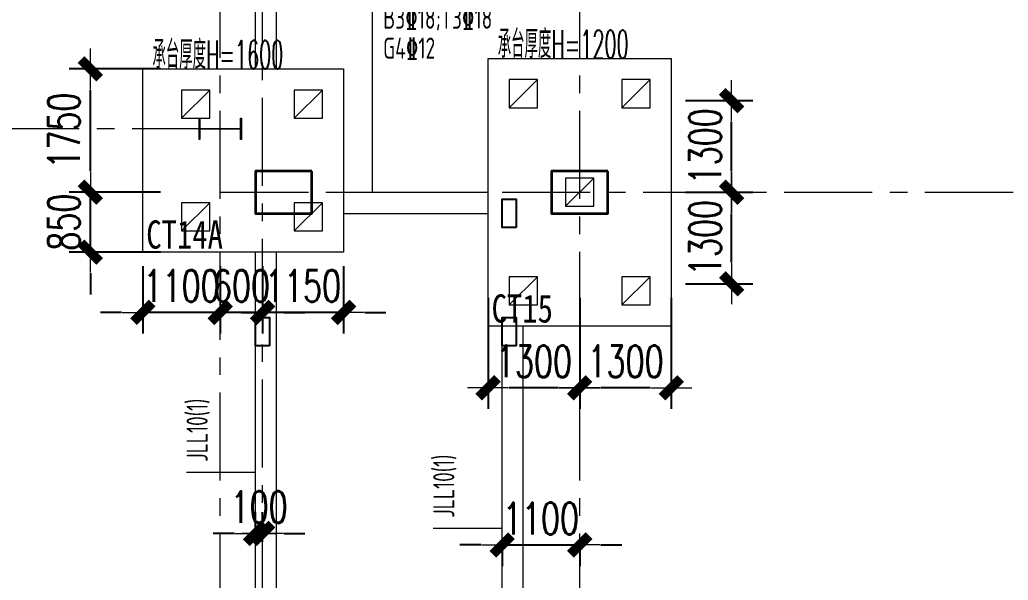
# Model space of a CAD drawing. Extents: x -1201378 to 2367219, y -619313 to 244905.
# Drawn here: x -102203 to -88177, y 140244 to 148200 of the extents above; entities that cross this region are included whole.
import ezdxf
from ezdxf.enums import TextEntityAlignment as Align

# ---------------------------------------------------------------- set-up
doc = ezdxf.new("R2010")
doc.units = 0
doc.header["$LTSCALE"] = 1000
doc.linetypes.add('CENTER', pattern=[2, 1.25, -0.25, 0.25, -0.25])
doc.layers.get('0').update_dxf_attribs({"linetype": 'CONTINUOUS'})
doc.layers.get('Defpoints').update_dxf_attribs({"linetype": 'CONTINUOUS'})
for name, color, linetype, lineweight in [('S-axis', 111, 'CONTINUOUS', 0), ('S-bkl', 4, 'CONTINUOUS', 0), ('S-col', 2, 'CONTINUOUS', 0), ('S-ct', 2, 'CONTINUOUS', 0), ('S-dim', 81, 'CONTINUOUS', 0), ('S-dote', 5, 'CENTER', 0), ('S-zhuang', 1, 'CONTINUOUS', 0), ('基础梁集中标注', 2, 'CONTINUOUS', 18), ('砼柱', 2, 'CONTINUOUS', 35)]:
    doc.layers.add(name, color=color, linetype=linetype, lineweight=lineweight)
for name, color, linetype in [('S-BG', 131, 'CONTINUOUS'), ('S-GZ', 2, 'CONTINUOUS'), ('S-TEXT', 21, 'CONTINUOUS')]:
    doc.layers.add(name, color=color, linetype=linetype)
doc.styles.add('SS1', font='tj-romans1.shx', dxfattribs={"width": 0.7, "bigfont": 'tj-hztxt1.shx'})
doc.styles.add('样式 1', font='yjkeng.shx', dxfattribs={"width": 0.7, "height": 300, "bigfont": 'yjkchn.shx'})
doc.styles.add('黑体', font='simhei.ttf', dxfattribs={"width": 0.8})
doc.dimstyles.new('S-150-ARCHI', dxfattribs={"dimscale": 150, "dimtxt": 3, "dimasz": 2, "dimexe": 2, "dimexo": 2, "dimgap": 1, "dimtad": 1, "dimdec": 0, "dimzin": 0, "dimdsep": 46, "dimtxsty": 'SS1', "dimblk1": 'TT', "dimblk2": 'TT', "dimsah": 1, "dimcen": 1, "dimclrd": 256, "dimclre": 256, "dimclrt": 256, "dimadec": 0, "dimazin": 0, "dimtfac": 1, "dimtdec": 0, "dimtix": 1, "dimtmove": 2, "dimatfit": 0, "dimldrblk": 'TT', "dimfxl": 2, "dimtolj": 1, "dimtzin": 0, "dimarcsym": 0})

# ---------------------------------------------------------------- blocks, each defined once
blk = doc.blocks.new('_FZH')
at = {"layer": 'S-col'}
blk.add_lwpolyline([(-0.375, -0.188), (-0.375, 0.187), (-0.36, 0.187), (-0.36, 0.005), (0.36, 0.005), (0.36, 0.187), (0.375, 0.187), (0.375, -0.188), (0.36, -0.188), (0.36, -0.005), (-0.36, -0.005), (-0.36, -0.188)], close=True, dxfattribs=at)
blk = doc.blocks.new('w4234324')
at = {"layer": 'S-col', "xscale": 800.0000000000005, "yscale": 800.0000000000005, "zscale": 800.0000000000005}
blk.add_blockref('_FZH', (-144454, 750820), dxfattribs=at)
blk = doc.blocks.new('1#轴网')
at = {"layer": 'S-dote'}
for p, q in [((-99358.5, 19033.1), (-99358.5, 124633.4)), ((-94258.5, 19033.1), (-94258.5, 124689.3)), ((-98758.5, 19217), (-98758.5, 124427)), ((-99358.5, 34027), (-216950.7, 34027)), ((-99358.5, 33127), (-76979.2, 33127))]:
    blk.add_line(p, q, dxfattribs=at)
blk = doc.blocks.new('A$C6AFE39C8')
at = {"layer": '砼柱', "lineweight": 35}
for points in [[(-14800, -82000), (-15600, -82000), (-15600, -82600), (-14800, -82600)], [(-10600, -82000), (-11400, -82000), (-11400, -82600), (-10600, -82600)]]:
    blk.add_lwpolyline(points, close=True, dxfattribs=at)
blk = doc.blocks.new('A$C656D53E9')
at = {"layer": 'S-zhuang', "ltscale": 0.25}
blk.add_line((-200, 200), (200, -200), dxfattribs=at)
at = {"layer": 'S-zhuang', "color": 1, "ltscale": 0.5}
blk.add_lwpolyline([(200, 200), (-200, 200), (-200, -200), (200, -200)], close=True, dxfattribs=at)
blk = doc.blocks.new('TT')
blk.add_line((-0.969, 0), (0.969, 0))
at = {"const_width": 0.45}
blk.add_lwpolyline([(-0.442, -0.442), (0.442, 0.442)], dxfattribs=at)
blk = doc.blocks.new('*D5428')
at = {"layer": 'Defpoints', "color": 0, "transparency": 16777216}
for p in [(-101202, 145752), (-99908, 145752), (-99908, 144902)]:
    blk.add_point(p, dxfattribs=at)
at = {"layer": 'S-dim', "lineweight": -2, "transparency": 16777216}
for p, q in [((-101202, 146052), (-101202, 146352)), ((-100208, 145752), (-101502, 145752)), ((-101202, 144902), (-101202, 145752)), ((-100208, 144902), (-101502, 144902)), ((-101202, 144602), (-101202, 144302))]:
    blk.add_line(p, q, dxfattribs=at)
at = {"layer": 'S-dim', "lineweight": -2, "transparency": 16777216, "xscale": 300, "yscale": 300, "zscale": 300}
for p, rotation in [((-101202, 145752), 270), ((-101202, 144902), 90)]:
    blk.add_blockref('TT', p, dxfattribs=dict(at, rotation=rotation))
at = {"layer": 'S-dim', "transparency": 16777216, "insert": (-101577, 145327), "char_height": 450, "attachment_point": 5, "rotation": 90, "style": 'SS1'}
blk.add_mtext('\\A1;850', dxfattribs=at)
blk = doc.blocks.new('*D5429')
at = {"layer": 'Defpoints', "color": 0, "transparency": 16777216}
for p in [(-98758, 145002), (-97608, 145002), (-98758, 144046)]:
    blk.add_point(p, dxfattribs=at)
at = {"layer": 'S-dim', "lineweight": -2, "transparency": 16777216}
for p, q in [((-98758, 144702), (-98758, 143746)), ((-97608, 144702), (-97608, 143746)), ((-99058, 144046), (-99358, 144046)), ((-97608, 144046), (-98758, 144046)), ((-97308, 144046), (-97008, 144046))]:
    blk.add_line(p, q, dxfattribs=at)
at = {"layer": 'S-dim', "lineweight": -2, "transparency": 16777216, "xscale": 300, "yscale": 300, "zscale": 300}
for p, rotation in [((-98758, 144046), 2.900665869494728e-12), ((-97608, 144046), 180.0000000000029)]:
    blk.add_blockref('TT', p, dxfattribs=dict(at, rotation=rotation))
at = {"layer": 'S-dim', "transparency": 16777216, "insert": (-98183, 144421), "char_height": 450, "attachment_point": 5, "style": 'SS1'}
blk.add_mtext('\\A1;1150', dxfattribs=at)
blk = doc.blocks.new('*D5430')
at = {"layer": 'Defpoints', "color": 0, "transparency": 16777216}
for p in [(-101202, 147502), (-99908, 147502), (-99908, 145752)]:
    blk.add_point(p, dxfattribs=at)
at = {"layer": 'S-dim', "lineweight": -2, "transparency": 16777216}
for p, q in [((-100208, 147502), (-101502, 147502)), ((-101202, 146052), (-101202, 147202)), ((-100208, 145752), (-101502, 145752))]:
    blk.add_line(p, q, dxfattribs=at)
at = {"layer": 'S-dim', "lineweight": -2, "transparency": 16777216, "xscale": 300, "yscale": 300, "zscale": 300}
for p, rotation in [((-101202, 147502), 90), ((-101202, 145752), 270)]:
    blk.add_blockref('TT', p, dxfattribs=dict(at, rotation=rotation))
at = {"layer": 'S-dim', "transparency": 16777216, "insert": (-101577, 146627), "char_height": 450, "attachment_point": 5, "rotation": 90, "style": 'SS1'}
blk.add_mtext('\\A1;1750', dxfattribs=at)
blk = doc.blocks.new('*D5431')
at = {"layer": 'Defpoints', "color": 0, "transparency": 16777216}
for p in [(-99358, 145002), (-98758, 145002), (-99358, 144046)]:
    blk.add_point(p, dxfattribs=at)
at = {"layer": 'S-dim', "lineweight": -2, "transparency": 16777216}
for p, q in [((-99358, 144702), (-99358, 143746)), ((-98758, 144702), (-98758, 143746)), ((-99658, 144046), (-99958, 144046)), ((-98758, 144046), (-99358, 144046)), ((-98458, 144046), (-98158, 144046))]:
    blk.add_line(p, q, dxfattribs=at)
at = {"layer": 'S-dim', "lineweight": -2, "transparency": 16777216, "xscale": 300, "yscale": 300, "zscale": 300}
for p, rotation in [((-99358, 144046), 2.747999244784478e-12), ((-98758, 144046), 180.0000000000028)]:
    blk.add_blockref('TT', p, dxfattribs=dict(at, rotation=rotation))
at = {"layer": 'S-dim', "transparency": 16777216, "insert": (-99058, 144421), "char_height": 450, "attachment_point": 5, "style": 'SS1'}
blk.add_mtext('\\A1;600', dxfattribs=at)
blk = doc.blocks.new('*D5432')
at = {"layer": 'Defpoints', "color": 0, "transparency": 16777216}
for p in [(-100458, 145002), (-99358, 145002), (-100458, 144046)]:
    blk.add_point(p, dxfattribs=at)
at = {"layer": 'S-dim', "lineweight": -2, "transparency": 16777216}
for p, q in [((-100458, 144702), (-100458, 143746)), ((-99358, 144702), (-99358, 143746)), ((-100758, 144046), (-101058, 144046)), ((-99358, 144046), (-100458, 144046)), ((-99058, 144046), (-98758, 144046))]:
    blk.add_line(p, q, dxfattribs=at)
at = {"layer": 'S-dim', "lineweight": -2, "transparency": 16777216, "xscale": 300, "yscale": 300, "zscale": 300}
for p, rotation in [((-100458, 144046), 3.053332494204976e-12), ((-99358, 144046), 180.000000000003)]:
    blk.add_blockref('TT', p, dxfattribs=dict(at, rotation=rotation))
at = {"layer": 'S-dim', "transparency": 16777216, "insert": (-99908, 144421), "char_height": 450, "attachment_point": 5, "style": 'SS1'}
blk.add_mtext('\\A1;1100', dxfattribs=at)
blk = doc.blocks.new('*D5556')
at = {"layer": 'Defpoints', "color": 0, "transparency": 16777216}
for p in [(-93058, 145752), (-92103, 145752), (-93058, 144452)]:
    blk.add_point(p, dxfattribs=at)
at = {"layer": 'S-dim', "lineweight": -2, "transparency": 16777216}
for p, q in [((-92758, 145752), (-91803, 145752)), ((-92103, 144752), (-92103, 145452)), ((-92758, 144452), (-91803, 144452))]:
    blk.add_line(p, q, dxfattribs=at)
at = {"layer": 'S-dim', "lineweight": -2, "transparency": 16777216, "xscale": 300, "yscale": 300, "zscale": 300}
for p, rotation in [((-92103, 145752), 90), ((-92103, 144452), 270)]:
    blk.add_blockref('TT', p, dxfattribs=dict(at, rotation=rotation))
at = {"layer": 'S-dim', "transparency": 16777216, "insert": (-92478, 145102), "char_height": 450, "attachment_point": 5, "rotation": 90, "style": 'SS1'}
blk.add_mtext('\\A1;1300', dxfattribs=at)
blk = doc.blocks.new('*D5557')
at = {"layer": 'Defpoints', "color": 0, "transparency": 16777216}
for p in [(-93058, 147052), (-92103, 147052), (-93058, 145752)]:
    blk.add_point(p, dxfattribs=at)
at = {"layer": 'S-dim', "lineweight": -2, "transparency": 16777216}
for p, q in [((-92758, 147052), (-91803, 147052)), ((-92103, 146052), (-92103, 146752)), ((-92758, 145752), (-91803, 145752))]:
    blk.add_line(p, q, dxfattribs=at)
at = {"layer": 'S-dim', "lineweight": -2, "transparency": 16777216, "xscale": 300, "yscale": 300, "zscale": 300}
for p, rotation in [((-92103, 147052), 90), ((-92103, 145752), 270)]:
    blk.add_blockref('TT', p, dxfattribs=dict(at, rotation=rotation))
at = {"layer": 'S-dim', "transparency": 16777216, "insert": (-92478, 146402), "char_height": 450, "attachment_point": 5, "rotation": 90, "style": 'SS1'}
blk.add_mtext('\\A1;1300', dxfattribs=at)
blk = doc.blocks.new('*D5558')
at = {"layer": 'Defpoints', "color": 0, "transparency": 16777216}
for p in [(-94258, 144552), (-92958, 144552), (-94258, 142976)]:
    blk.add_point(p, dxfattribs=at)
at = {"layer": 'S-dim', "lineweight": -2, "transparency": 16777216}
for p, q in [((-94258, 144252), (-94258, 142676)), ((-92958, 144252), (-92958, 142676)), ((-93258, 142976), (-93958, 142976))]:
    blk.add_line(p, q, dxfattribs=at)
at = {"layer": 'S-dim', "lineweight": -2, "transparency": 16777216, "xscale": 300, "yscale": 300, "zscale": 300}
for p, rotation in [((-94258, 142976), 180.0000000000051), ((-92958, 142976), 5.115907697472721e-12)]:
    blk.add_blockref('TT', p, dxfattribs=dict(at, rotation=rotation))
at = {"layer": 'S-dim', "transparency": 16777216, "insert": (-93608, 143351), "char_height": 450, "attachment_point": 5, "style": 'SS1'}
blk.add_mtext('\\A1;1300', dxfattribs=at)
blk = doc.blocks.new('*D5559')
at = {"layer": 'Defpoints', "color": 0, "transparency": 16777216}
for p in [(-95558, 144552), (-94258, 144552), (-95558, 142976)]:
    blk.add_point(p, dxfattribs=at)
at = {"layer": 'S-dim', "lineweight": -2, "transparency": 16777216}
for p, q in [((-95558, 144252), (-95558, 142676)), ((-94258, 144252), (-94258, 142676)), ((-94558, 142976), (-95258, 142976))]:
    blk.add_line(p, q, dxfattribs=at)
at = {"layer": 'S-dim', "lineweight": -2, "transparency": 16777216, "xscale": 300, "yscale": 300, "zscale": 300}
for p, rotation in [((-95558, 142976), 179.9999999999975), ((-94258, 142976), 359.9999999999975)]:
    blk.add_blockref('TT', p, dxfattribs=dict(at, rotation=rotation))
at = {"layer": 'S-dim', "transparency": 16777216, "insert": (-94908, 143351), "char_height": 450, "attachment_point": 5, "style": 'SS1'}
blk.add_mtext('\\A1;1300', dxfattribs=at)
blk = doc.blocks.new('*D5583')
at = {"layer": 'Defpoints', "color": 0, "transparency": 16777216}
for p in [(-95358, 141116), (-94258, 141116), (-94258, 140745)]:
    blk.add_point(p, dxfattribs=at)
at = {"layer": 'S-dim', "lineweight": -2, "transparency": 16777216}
for p, q in [((-95658, 140745), (-95958, 140745)), ((-95358, 140816), (-95358, 140445)), ((-95358, 140745), (-94258, 140745)), ((-94258, 140816), (-94258, 140445)), ((-93958, 140745), (-93658, 140745))]:
    blk.add_line(p, q, dxfattribs=at)
at = {"layer": 'S-dim', "lineweight": -2, "transparency": 16777216, "xscale": 300, "yscale": 300, "zscale": 300}
blk.add_blockref('TT', (-95358, 140745), dxfattribs=at)
at = {"layer": 'S-dim', "lineweight": -2, "transparency": 16777216, "xscale": 300, "yscale": 300, "zscale": 300, "rotation": 180}
blk.add_blockref('TT', (-94258, 140745), dxfattribs=at)
at = {"layer": 'S-dim', "transparency": 16777216, "insert": (-94808, 141120), "char_height": 450, "attachment_point": 5, "style": 'SS1'}
blk.add_mtext('\\A1;1100', dxfattribs=at)
blk = doc.blocks.new('*D5594')
at = {"layer": 'Defpoints', "color": 0, "transparency": 16777216}
for p in [(-98758, 140908), (-98858, 140489), (-98758, 140489)]:
    blk.add_point(p, dxfattribs=at)
at = {"layer": 'S-dim', "lineweight": -2, "transparency": 16777216}
for p, q in [((-98858, 140789), (-98858, 141208)), ((-98758, 140789), (-98758, 141208)), ((-99158, 140908), (-99458, 140908)), ((-98858, 140908), (-98758, 140908)), ((-98458, 140908), (-98158, 140908))]:
    blk.add_line(p, q, dxfattribs=at)
at = {"layer": 'S-dim', "lineweight": -2, "transparency": 16777216, "xscale": 300, "yscale": 300, "zscale": 300}
blk.add_blockref('TT', (-98858, 140908), dxfattribs=at)
at = {"layer": 'S-dim', "lineweight": -2, "transparency": 16777216, "xscale": 300, "yscale": 300, "zscale": 300, "rotation": 180}
blk.add_blockref('TT', (-98758, 140908), dxfattribs=at)
at = {"layer": 'S-dim', "transparency": 16777216, "insert": (-98808, 141283), "char_height": 450, "attachment_point": 5, "style": 'SS1'}
blk.add_mtext('\\A1;100', dxfattribs=at)

msp = doc.modelspace()

# ---------------------------------------------------------------- linework, layer by layer
at = {"layer": 'S-bkl'}
for p, q in [((-98858.5, 147501.8), (-98858.5, 153351.8)), ((-98558.5, 147501.8), (-98558.5, 153351.8)), ((-97608.5, 145751.8), (-95558.5, 145751.8)), ((-97608.5, 145451.8), (-95558.5, 145451.8)), ((-98858.5, 138951.8), (-98858.5, 144901.8)), ((-98558.5, 138951.8), (-98558.5, 144901.8)), ((-95358.5, 138951.8), (-95358.5, 143851.8)), ((-95058.5, 138951.8), (-95058.5, 143851.8))]:
    msp.add_line(p, q, dxfattribs=at)
at = {"layer": 'S-ct', "ltscale": 0.25}
for points in [[(-95558.5, 147651.8), (-92958.5, 147651.8), (-92958.5, 143851.8), (-95558.5, 143851.8)], [(-100458.5, 147501.8), (-97608.5, 147501.8), (-97608.5, 144901.8), (-100458.5, 144901.8)]]:
    msp.add_lwpolyline(points, close=True, dxfattribs=at)
at = {"layer": 'S-GZ'}
for points in [[(-95158.5, 145251.8), (-95358.5, 145251.8), (-95358.5, 145651.8), (-95158.5, 145651.8)], [(-98658.5, 143571.8), (-98858.5, 143571.8), (-98858.5, 143971.8), (-98658.5, 143971.8)], [(-95158.5, 143571.8), (-95358.5, 143571.8), (-95358.5, 143971.8), (-95158.5, 143971.8)]]:
    msp.add_lwpolyline(points, close=True, dxfattribs=at)
at = {"layer": '基础梁集中标注', "lineweight": 18}
for p, q in [((-97196.7, 145751.8), (-97196.7, 149222.4)), ((-98858.5, 141774.1), (-99837, 141774.1)), ((-95358.5, 140979.9), (-96337, 140979.9))]:
    msp.add_line(p, q, dxfattribs=at)

# ---------------------------------------------------------------- block references
at = {"layer": 'S-axis'}
msp.add_blockref('1#轴网', (0, 112624.8), dxfattribs=at)
at = {"layer": 'S-col'}
for name, p in [('A$C6AFE39C8', (-83258.5, 228051.8)), ('A$C6AFE39C8', (-83258.5, 228051.8)), ('w4234324', (45095.7, -604168.2))]:
    msp.add_blockref(name, p, dxfattribs=at)
at = {"layer": 'S-ct', "ltscale": 0.25, "rotation": 270}
for p in [(-95058.5, 147151.8), (-93458.5, 147151.8), (-99708.5, 147001.8), (-98108.5, 147001.8), (-94258.5, 145751.8), (-99708.5, 145401.8), (-98108.5, 145401.8), (-95058.5, 144351.8), (-93458.5, 144351.8)]:
    msp.add_blockref('A$C656D53E9', p, dxfattribs=at)

# ---------------------------------------------------------------- texts
at = {"layer": 'S-BG', "style": 'SS1', "width": 0.5}
for s, p in [('承台厚度H=1200', (-95420.7, 147854.2)), ('承台厚度H=1600', (-100320.7, 147704.2))]:
    msp.add_text(s, height=400, dxfattribs=at).set_placement(p, align=Align.MIDDLE_LEFT)
at = {"layer": 'S-TEXT', "style": '黑体', "width": 0.8}
for s, p in [('CT14A', (-100408.5, 144951.8)), ('CT15', (-95508.5, 143901.8))]:
    msp.add_text(s, height=400, dxfattribs=at).set_placement(p)
at = {"layer": '基础梁集中标注', "insert": (-97046.7, 149222.4), "char_height": 300, "attachment_point": 1, "line_spacing_factor": 0.85, "style": '样式 1'}
msp.add_mtext('JLL12(1)300x700\\P\x848@200(2)\\PB3\x8418;T3\x8418\\PG4\x8412', dxfattribs=at)
at = {"layer": '基础梁集中标注', "char_height": 300, "attachment_point": 1, "rotation": 90, "line_spacing_factor": 0.85, "style": '样式 1'}
for insert in [(-99837, 141924.1), (-96337, 141129.9)]:
    msp.add_mtext('JLL10(1)', dxfattribs=dict(at, insert=insert))

# ---------------------------------------------------------------- dimensions: what is measured, and where the dimension line sits
at = {"layer": 'S-dim'}
for p1, p2, distance, picture, middle in [((-99908.5, 145751.8), (-99908.5, 147501.8), 1293.6, '*D5430', (-101577.1, 146626.8)), ((-93058.5, 145751.8), (-93058.5, 147051.8), -955.4, '*D5557', (-92478.1, 146401.8)), ((-99908.5, 144901.8), (-99908.5, 145751.8), 1293.6, '*D5428', (-101577.1, 145326.8)), ((-93058.5, 144451.8), (-93058.5, 145751.8), -955.4, '*D5556', (-92478.1, 145101.8)), ((-99358.5, 145001.8), (-100458.5, 145001.8), 955.4, '*D5432', (-99908.5, 144421.5)), ((-98758.5, 145001.8), (-99358.5, 145001.8), 955.4, '*D5431', (-99058.5, 144421.5)), ((-97608.5, 145001.8), (-98758.5, 145001.8), 955.4, '*D5429', (-98183.5, 144421.5)), ((-94258.5, 144551.8), (-95558.5, 144551.8), 1576.3, '*D5559', (-94908.5, 143350.6)), ((-92958.5, 144551.8), (-94258.5, 144551.8), 1576.3, '*D5558', (-93608.5, 143350.6))]:
    dim = msp.add_aligned_dim(p1=p1, p2=p2, distance=distance, dimstyle='S-150-ARCHI', dxfattribs=at)
    dim.commit()
    dim.dimension.update_dxf_attribs({"geometry": picture, "text_midpoint": middle})
for base, p1, p2, picture, middle in [((-98758.5, 140907.8), (-98858.5, 140488.5), (-98758.5, 140488.5), '*D5594', (-98808.5, 141282.8)), ((-94258.5, 140745), (-95358.5, 141115.9), (-94258.5, 141115.9), '*D5583', (-94808.5, 141120))]:
    dim = msp.add_linear_dim(base=base, p1=p1, p2=p2, dimstyle='S-150-ARCHI', dxfattribs=at)
    dim.commit()
    dim.dimension.update_dxf_attribs({"geometry": picture, "text_midpoint": middle})

doc.saveas('drawing.dxf')
